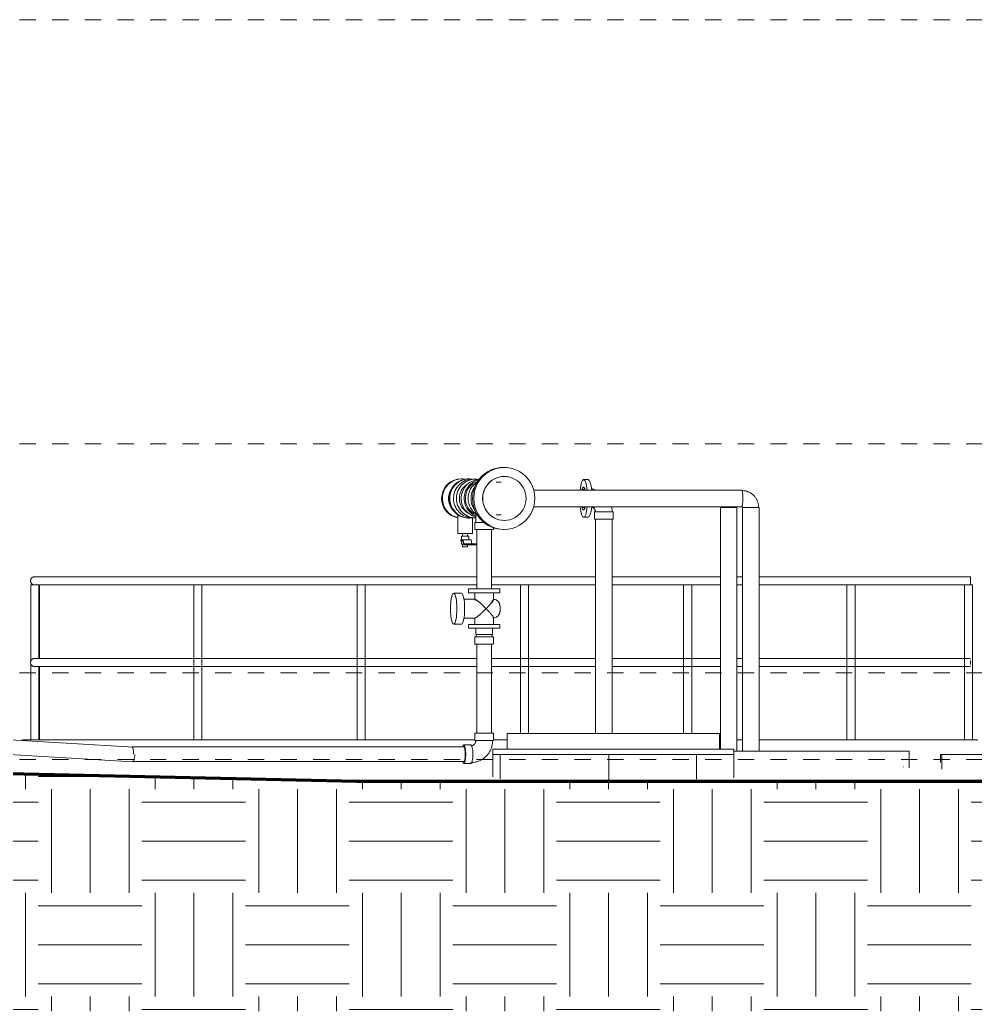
# Model space of a CAD drawing. Header units: metres. Extents: x 3 to 183, y -124 to 10.
# Drawn here: x 125.47 to 131.32, y -2.07 to 4 of the extents above; entities that cross this region are included whole.
import ezdxf

# ---------------------------------------------------------------- set-up
doc = ezdxf.new("R2010")
doc.units = ezdxf.units.M
doc.linetypes.add('Centre', pattern=[0.03175, 0.00635, -0.00475, 0.0159, -0.00475])
for name, color, linetype, lineweight in [('A-FLOR', 7, 'Continuous', 9), ('A-FLOR-HRAL', 7, 'Continuous', 9), ('A-FLOR-LEVL', 7, 'Continuous', 9), ('A-WALL', 7, 'Continuous', 9), ('C-TOPO', 7, 'Continuous', 9), ('P-PIPE', 7, 'Continuous', 9), ('P-SANR-FIXT', 7, 'Continuous', 9)]:
    doc.layers.add(name, color=color, linetype=linetype, lineweight=lineweight)

# ---------------------------------------------------------------- blocks, each defined once
blk = doc.blocks.new('YADRAN_LASQUEMAS_ARQ_MO_000_SITIO_rvt-3-Elevación 02')
at = {"layer": 'C-TOPO', "true_color": 0xaaaaaa}
h = blk.add_hatch(dxfattribs=at)
h.set_pattern_fill('FP_59', color=253, style=0, pattern_type=2)
h.set_pattern_definition([(0, (103.359, 0), (0.635, 0.635), [0.635, -0.635]), (0, (103.359, 0.2381), (0.635, 0.635), [0.635, -0.635]), (0, (103.359, 0.47625), (0.635, 0.635), [0.635, -0.635]), (90, (103.439, 0.5556), (-0.635, 0.635), [0.635, -0.635]), (90, (103.677, 0.5556), (-0.635, 0.635), [0.635, -0.635]), (90, (103.915, 0.5556), (-0.635, 0.635), [0.635, -0.635])])
h.paths.add_polyline_path([(90.8433, -2.0728), (115.3252, -2.0728), (115.3252, -0.7298), (112.9595, -0.6988), (112.4584, -0.6861), (109.0921, -0.6631), (109.0875, -0.663), (107.9761, -0.6623), (106.8455, -0.6616), (103.7363, -0.663), (100.4549, -0.663), (97.3765, -0.5978), (94.4036, -0.5992), (93.8607, -0.5958), (92.5096, -0.4704), (90.8433, -0.5798), (90.8433, -0.8056)])
at = {"layer": 'C-TOPO', "color": 253, "lineweight": 70, "true_color": 0xaaaaaa}
for p, q in [((97.3906, -0.5978), (100.4549, -0.663)), ((100.4549, -0.663), (100.7107, -0.663)), ((100.7107, -0.663), (102.2414, -0.663)), ((102.2414, -0.663), (105.5319, -0.663))]:
    blk.add_line(p, q, dxfattribs=at)
at = {"layer": 'C-TOPO', "color": 253, "true_color": 0xaaaaaa}
for p, q in [((100.4549, -0.663), (97.3906, -0.5978)), ((100.4549, -0.663), (100.7107, -0.663)), ((100.5299, -0.663), (100.4549, -0.663)), ((100.7107, -0.663), (102.2414, -0.663)), ((102.2414, -0.663), (105.5319, -0.663))]:
    blk.add_line(p, q, dxfattribs=at)
blk = doc.blocks.new('Railing - 2_-2142832-Elevación 02')
at = {"layer": 'A-FLOR-HRAL'}
for p, q in [((103.4557, 0.5385), (103.4557, -0.4115)), ((103.4557, 0.5385), (103.4807, 0.5385)), ((103.4807, 0.5385), (103.5057, 0.5385)), ((103.5057, -0.4115), (103.5057, 0.5385))]:
    blk.add_line(p, q, dxfattribs=at)
blk = doc.blocks.new('Railing - 2_-V334-Elevación 02')
at = {"layer": 'A-FLOR-HRAL'}
for p, q in [((102.4557, 0.5385), (102.4557, -0.3722)), ((102.4557, 0.5385), (102.4807, 0.5385)), ((102.4807, 0.5385), (102.5057, 0.5385)), ((102.5057, -0.3722), (102.5057, 0.5385))]:
    blk.add_line(p, q, dxfattribs=at)
blk = doc.blocks.new('Railing - 2_-V335-Elevación 02')
at = {"layer": 'A-FLOR-HRAL'}
for p, q in [((101.4557, 0.5385), (101.4557, -0.3722)), ((101.4557, 0.5385), (101.4807, 0.5385)), ((101.4807, 0.5385), (101.5057, 0.5385)), ((101.5057, -0.3722), (101.5057, 0.5385))]:
    blk.add_line(p, q, dxfattribs=at)
blk = doc.blocks.new('Railing - 2_-V336-Elevación 02')
at = {"layer": 'A-FLOR-HRAL'}
for p, q in [((100.4557, 0.5385), (100.4557, -0.4115)), ((100.4557, 0.5385), (100.4807, 0.5385)), ((100.4807, 0.5385), (100.5057, 0.5385)), ((100.5057, -0.4115), (100.5057, 0.5385))]:
    blk.add_line(p, q, dxfattribs=at)
blk = doc.blocks.new('Railing - 2_-V337-Elevación 02')
at = {"layer": 'A-FLOR-HRAL'}
for p, q in [((98.4574, 0.5385), (98.4574, 0.0724)), ((98.4574, 0.5385), (98.4806, 0.5385)), ((98.5074, 0.0885), (98.5074, 0.5385)), ((98.4574, 0.0547), (98.4574, -0.4115)), ((98.5074, -0.4115), (98.5074, 0.0385))]:
    blk.add_line(p, q, dxfattribs=at)
blk = doc.blocks.new('Railing - 2_-V338-Elevación 02')
at = {"layer": 'A-FLOR-HRAL'}
for p, q in [((98.5108, 0.0885), (98.5108, 0.5385)), ((98.5108, -0.4115), (98.5108, 0.0385))]:
    blk.add_line(p, q, dxfattribs=at)
blk = doc.blocks.new('Railing - 2_-V339-Elevación 02')
at = {"layer": 'A-FLOR-HRAL'}
for p, q in [((104.1755, 0.5385), (104.1755, -0.4115)), ((104.1755, 0.5385), (104.2005, 0.5385)), ((104.2005, 0.5385), (104.2255, 0.5385)), ((104.2255, -0.4115), (104.2255, 0.5385))]:
    blk.add_line(p, q, dxfattribs=at)
blk = doc.blocks.new('Railing - Railing-2142795-Elevación 02')
at = {"layer": 'A-FLOR-HRAL'}
for p, q in [((98.491, 0.5885), (98.4807, 0.5885)), ((101.1895, 0.5885), (98.4807, 0.5885)), ((101.9164, 0.5885), (101.2787, 0.5885)), ((102.6813, 0.5885), (102.0172, 0.5885)), ((102.8163, 0.5885), (102.782, 0.5885)), ((104.213, 0.5885), (102.9171, 0.5885)), ((104.213, 0.5635), (104.213, 0.5885)), ((104.213, 0.5385), (104.213, 0.5635)), ((98.4807, 0.5385), (98.491, 0.5385)), ((98.4807, 0.5385), (101.1895, 0.5385)), ((101.2787, 0.5385), (101.9164, 0.5385)), ((102.0172, 0.5385), (102.6813, 0.5385)), ((102.782, 0.5385), (102.8163, 0.5385)), ((102.9171, 0.5385), (104.213, 0.5385)), ((98.491, 0.0885), (98.4807, 0.0885)), ((101.1895, 0.0885), (98.4807, 0.0885)), ((101.9164, 0.0885), (101.2787, 0.0885)), ((102.6813, 0.0885), (102.0172, 0.0885)), ((102.8163, 0.0885), (102.782, 0.0885)), ((104.213, 0.0885), (102.9171, 0.0885)), ((104.213, 0.0635), (104.213, 0.076)), ((104.213, 0.051), (104.213, 0.0635)), ((98.4807, 0.0385), (98.491, 0.0385)), ((98.4807, 0.0385), (101.1895, 0.0385)), ((101.2787, 0.0385), (101.9164, 0.0385)), ((102.0172, 0.0385), (102.6813, 0.0385)), ((102.782, 0.0385), (102.8163, 0.0385)), ((102.9171, 0.0385), (104.213, 0.0385))]:
    blk.add_line(p, q, dxfattribs=at)
for points, knots in [([(98.4556, 0.5635), (98.4556, 0.5657), (98.456, 0.569), (98.4574, 0.5731), (98.4589, 0.5761), (98.4604, 0.5783), (98.4618, 0.58), (98.4633, 0.5816), (98.4653, 0.5834), (98.4676, 0.5849), (98.4696, 0.586), (98.4711, 0.5866), (98.4726, 0.5872), (98.4742, 0.5877), (98.4758, 0.5881), (98.4774, 0.5883), (98.479, 0.5885), (98.4801, 0.5885), (98.4807, 0.5885)], [0, 0, 0, 0, 0.0833333, 0.125, 0.1666667, 0.2083333, 0.2291667, 0.25, 0.2916667, 0.3333333, 0.3541667, 0.375, 0.3958333, 0.4166667, 0.4375, 0.4583333, 0.4791667, 0.5, 0.5, 0.5, 0.5]), ([(98.4807, 0.5385), (98.4801, 0.5385), (98.479, 0.5386), (98.4774, 0.5387), (98.4758, 0.539), (98.4742, 0.5394), (98.4726, 0.5398), (98.4711, 0.5404), (98.4696, 0.5411), (98.4681, 0.5419), (98.4667, 0.5427), (98.4649, 0.544), (98.4633, 0.5454), (98.4618, 0.547), (98.4604, 0.5487), (98.4589, 0.551), (98.4574, 0.5539), (98.456, 0.5581), (98.4556, 0.5613), (98.4556, 0.5635)], [0.5, 0.5, 0.5, 0.5, 0.5208333, 0.5416667, 0.5625, 0.5833333, 0.6041667, 0.625, 0.6458333, 0.6666667, 0.6875, 0.7083333, 0.75, 0.7708333, 0.7916667, 0.8333333, 0.875, 0.9166667, 1, 1, 1, 1]), ([(98.4556, 0.0635), (98.4556, 0.0657), (98.456, 0.069), (98.4574, 0.0731), (98.4589, 0.0761), (98.4604, 0.0783), (98.4618, 0.08), (98.4633, 0.0816), (98.4653, 0.0834), (98.4676, 0.0849), (98.4696, 0.086), (98.4711, 0.0866), (98.4726, 0.0872), (98.4742, 0.0877), (98.4758, 0.0881), (98.4774, 0.0883), (98.479, 0.0885), (98.4801, 0.0885), (98.4807, 0.0885)], [0, 0, 0, 0, 0.0833333, 0.125, 0.1666667, 0.2083333, 0.2291667, 0.25, 0.2916667, 0.3333333, 0.3541667, 0.375, 0.3958333, 0.4166667, 0.4375, 0.4583333, 0.4791667, 0.5, 0.5, 0.5, 0.5]), ([(98.4807, 0.0385), (98.4801, 0.0385), (98.479, 0.0386), (98.4774, 0.0387), (98.4758, 0.039), (98.4742, 0.0394), (98.4726, 0.0398), (98.4711, 0.0404), (98.4696, 0.0411), (98.4681, 0.0419), (98.4667, 0.0427), (98.4649, 0.044), (98.4633, 0.0454), (98.4618, 0.047), (98.4604, 0.0487), (98.4589, 0.051), (98.4574, 0.0539), (98.456, 0.0581), (98.4556, 0.0613), (98.4556, 0.0635)], [0.5, 0.5, 0.5, 0.5, 0.5208333, 0.5416667, 0.5625, 0.5833333, 0.6041667, 0.625, 0.6458333, 0.6666667, 0.6875, 0.7083333, 0.75, 0.7708333, 0.7916667, 0.8333333, 0.875, 0.9166667, 1, 1, 1, 1])]:
    blk.add_open_spline(points, degree=3, knots=knots, dxfattribs=at)
for name, p in [('Railing - 2_-V337-Elevación 02', (0, 0)), ('Railing - 2_-V338-Elevación 02', (0, 0)), ('Railing - 2_-V336-Elevación 02', (-1, 0)), ('Railing - 2_-V336-Elevación 02', (0, 0)), ('Railing - 2_-V335-Elevación 02', (0, 0)), ('Railing - 2_-V334-Elevación 02', (0, 0)), ('Railing - 2_-2142832-Elevación 02', (0, 0)), ('Railing - 2_-V339-Elevación 02', (0, 0))]:
    blk.add_blockref(name, p)
blk = doc.blocks.new('Railing - Railing-2150695-Elevación 02')
at = {"layer": 'A-FLOR-HRAL'}
blk.add_line((103.8045, -0.5765), (103.8017, -0.5765), dxfattribs=at)
blk = doc.blocks.new('M_Ball Valve - 50-150 mm - 150 mm-2178677-Elevación 02')
at = {"layer": 'P-PIPE'}
for p, q in [((101.0968, 1.188), (101.0918, 1.188)), ((101.142, 1.188), (101.137, 1.188)), ((101.0719, 0.9688), (101.0719, 0.8535)), ((101.137, 0.948), (101.142, 0.948)), ((101.1619, 0.8535), (101.1619, 0.95)), ((101.0719, 0.8535), (101.125, 0.8535)), ((101.1019, 0.8535), (101.1019, 0.837)), ((101.125, 0.8535), (101.1619, 0.8535)), ((101.1319, 0.837), (101.1319, 0.8535)), ((101.0918, 0.8091), (101.0918, 0.8155)), ((101.1046, 0.8155), (101.0918, 0.8155)), ((101.0918, 0.8091), (101.1041, 0.8091)), ((101.0944, 0.837), (101.0944, 0.7875)), ((101.121, 0.837), (101.0944, 0.837)), ((101.1041, 0.8091), (101.1086, 0.7844)), ((101.1046, 0.8155), (101.1548, 0.8155)), ((101.1091, 0.7907), (101.1046, 0.8155)), ((101.1384, 0.7907), (101.1091, 0.7907)), ((101.1393, 0.837), (101.121, 0.837)), ((101.1384, 0.7844), (101.1384, 0.7907)), ((101.1886, 0.7907), (101.1384, 0.7907)), ((101.1394, 0.8155), (101.1394, 0.837)), ((101.1548, 0.8155), (101.1592, 0.7907)), ((101.1886, 0.7907), (101.1886, 0.7844)), ((101.0944, 0.7875), (101.108, 0.7875)), ((101.1019, 0.7875), (101.1019, 0.771)), ((101.1019, 0.771), (101.1196, 0.771)), ((101.1086, 0.7844), (101.1384, 0.7844)), ((101.1196, 0.771), (101.1319, 0.771)), ((101.1319, 0.771), (101.1319, 0.7844)), ((101.1384, 0.7844), (101.1886, 0.7844))]:
    blk.add_line(p, q, dxfattribs=at)
at = {"layer": 'P-PIPE', "flags": 128}
for points in [[(101.0338, 1.1258), (101.0316, 1.1225), (101.0295, 1.1191), (101.0275, 1.1156), (101.0257, 1.1121), (101.024, 1.1085), (101.0225, 1.1048), (101.0211, 1.1011), (101.0199, 1.0973), (101.0188, 1.0935), (101.0179, 1.0897), (101.0171, 1.0858), (101.0165, 1.0819), (101.016, 1.078), (101.0157, 1.0741), (101.0155, 1.0702), (101.0155, 1.068)], [(101.0155, 1.068), (101.0156, 1.0641), (101.0158, 1.0602), (101.0162, 1.0563), (101.0167, 1.0524), (101.0174, 1.0485), (101.0183, 1.0446), (101.0193, 1.0408), (101.0204, 1.037), (101.0217, 1.0333), (101.0232, 1.0296), (101.0248, 1.0259), (101.0265, 1.0224), (101.0284, 1.0189), (101.0304, 1.0154), (101.0326, 1.0121), (101.0339, 1.0102)]]:
    blk.add_lwpolyline(points, dxfattribs=at)
at = {"layer": 'P-PIPE'}
for centre, major_axis, start_param, end_param in [((101.0918, 1.068), (0, 0.12), 0, 1.570796), ((101.0968, 1.068), (0, 0.12), 6.11104, 7.853982), ((101.137, 1.068), (0, 0.12), 0, 1.570796), ((101.142, 1.068), (0, 0.12), 6.145725, 7.853982), ((101.0918, 1.068), (0, 0.12), 1.570796, 2.972538), ((101.0968, 1.068), (0, 0.12), 1.570796, 2.929468), ((101.0968, 1.068), (0, 0.0825), 1.528531, 1.570796), ((101.0968, 1.068), (0, 0.0825), 1.570796, 1.686123), ((101.137, 1.068), (0, 0.12), 1.570796, 3.141593), ((101.142, 1.068), (0, 0.12), 1.570796, 3.288825)]:
    blk.add_ellipse(centre, major_axis=major_axis, ratio=0.983666, start_param=start_param, end_param=end_param, dxfattribs=at)
blk = doc.blocks.new('Plastico - Reducción - PL - Reducción-2183518-Elevación 02')
at = {"layer": 'P-PIPE'}
for p, q in [((101.1805, 1.1864), (101.1622, 1.1864)), ((101.1622, 0.9499), (101.1805, 0.9499))]:
    blk.add_line(p, q, dxfattribs=at)
for centre, start_param, end_param in [((101.1622, 1.0682), 0, 1.570796), ((101.1805, 1.0682), 6.091818, 7.853982), ((101.1622, 1.0682), 1.570796, 3.141593), ((101.1805, 1.0682), 1.570796, 3.170014)]:
    blk.add_ellipse(centre, major_axis=(0, 0.1182), ratio=0.983666, start_param=start_param, end_param=end_param, dxfattribs=at)
blk = doc.blocks.new('Plastico - Tee - PL - Tee-2183500-Elevación 02')
at = {"layer": 'P-PIPE'}
for p, q in [((101.1776, 0.9213), (101.1776, 0.878)), ((101.2336, 0.9213), (101.1776, 0.9213)), ((101.1776, 0.878), (101.2444, 0.878)), ((101.2444, 0.878), (101.2908, 0.878)), ((101.2908, 0.878), (101.2908, 0.8888))]:
    blk.add_line(p, q, dxfattribs=at)
at = {"layer": 'P-PIPE', "flags": 128}
blk.add_lwpolyline([(101.1845, 0.9741), (101.1844, 0.9722), (101.1841, 0.9662), (101.1838, 0.9601), (101.1835, 0.954), (101.1833, 0.9479), (101.1831, 0.9417), (101.183, 0.9355), (101.1829, 0.9292), (101.1829, 0.923), (101.1829, 0.9213)], dxfattribs=at)
at = {"layer": 'P-PIPE'}
for centre, major_axis, start_param, end_param in [((101.2077, 1.0682), (0, 0.116), 0.03927, 2.930706), ((101.2256, 1.0682), (0, 0.116), 0.213738, 2.767983), ((101.2256, 1.0682), (0, 0.1085), 0.28819, 2.74142), ((101.2497, 1.0682), (0, 0.116), 0.523599, 2.617994), ((101.2676, 1.0682), (0, 0.116), 0.911468, 2.230125)]:
    blk.add_ellipse(centre, major_axis=major_axis, ratio=0.983666, start_param=start_param, end_param=end_param, dxfattribs=at)
blk = doc.blocks.new('Plastico - Reducción - PL - Reducción-2184753-Elevación 02')
at = {"layer": 'P-PIPE'}
for p, q in [((101.1776, 0.4893), (101.1776, 0.4448)), ((101.2908, 0.4448), (101.2908, 0.4893)), ((101.1829, 0.4448), (101.1836, 0.4433)), ((101.2787, 0.4315), (101.2856, 0.4448)), ((101.2845, 0.4277), (101.2845, 0.4315))]:
    blk.add_line(p, q, dxfattribs=at)
blk = doc.blocks.new('M_Check Valve - 50-300 mm - Flanged - 80 mm-2184639-Elevación 02')
at = {"layer": 'P-PIPE'}
for p, q in [((101.0945, 0.4884), (101.0473, 0.4884)), ((101.1387, 0.5134), (101.1387, 0.4893)), ((101.2539, 0.5134), (101.1387, 0.5134)), ((101.1387, 0.4893), (101.2539, 0.4893)), ((101.1769, 0.4893), (101.1769, 0.449)), ((101.3297, 0.5134), (101.2539, 0.5134)), ((101.2539, 0.4893), (101.3297, 0.4893)), ((101.2915, 0.449), (101.2915, 0.4893)), ((101.3297, 0.4893), (101.3297, 0.5134)), ((101.1782, 0.4502), (101.1101, 0.4502)), ((101.1101, 0.3356), (101.1782, 0.3356)), ((101.1769, 0.3368), (101.1769, 0.2965)), ((101.2915, 0.2965), (101.2915, 0.3368)), ((101.0473, 0.2974), (101.0945, 0.2974)), ((101.1387, 0.2965), (101.1387, 0.2724)), ((101.2539, 0.2965), (101.1387, 0.2965)), ((101.1387, 0.2724), (101.2539, 0.2724)), ((101.3297, 0.2965), (101.2539, 0.2965)), ((101.2539, 0.2724), (101.3297, 0.2724)), ((101.3297, 0.2724), (101.3297, 0.2965))]:
    blk.add_line(p, q, dxfattribs=at)
at = {"layer": 'P-PIPE', "flags": 128}
blk.add_lwpolyline([(101.2903, 0.3356), (101.2977, 0.3363), (101.3044, 0.3382), (101.31, 0.3409), (101.3144, 0.3439), (101.3178, 0.3469), (101.3204, 0.3497), (101.3223, 0.3522), (101.3239, 0.3545), (101.3251, 0.3566), (101.3261, 0.3585), (101.3269, 0.3602), (101.3275, 0.3618), (101.3281, 0.3633), (101.3286, 0.3647), (101.329, 0.3661), (101.3294, 0.3673), (101.3297, 0.3686), (101.33, 0.3697), (101.3303, 0.3709), (101.3305, 0.372), (101.3307, 0.3732), (101.3309, 0.3743), (101.3311, 0.3754), (101.3312, 0.3764), (101.3314, 0.3775), (101.3315, 0.3786), (101.3317, 0.3797), (101.3318, 0.3808), (101.3319, 0.3818), (101.332, 0.3829), (101.332, 0.384), (101.3321, 0.385), (101.3322, 0.3861), (101.3322, 0.3872), (101.3323, 0.3883), (101.3323, 0.3894), (101.3323, 0.3904), (101.3323, 0.3915), (101.3324, 0.3926), (101.3324, 0.3937), (101.3323, 0.3948), (101.3323, 0.3959), (101.3323, 0.3969), (101.3323, 0.398), (101.3322, 0.3991), (101.3322, 0.4002), (101.3321, 0.4013), (101.332, 0.4023), (101.3319, 0.4034), (101.3318, 0.4045), (101.3317, 0.4055), (101.3316, 0.4066), (101.3315, 0.4077), (101.3313, 0.4088), (101.3312, 0.4099), (101.331, 0.4109), (101.3308, 0.412), (101.3306, 0.4132), (101.3304, 0.4143), (101.3301, 0.4154), (101.3299, 0.4166), (101.3296, 0.4178), (101.3292, 0.4191), (101.3288, 0.4204), (101.3284, 0.4217), (101.3279, 0.4232), (101.3272, 0.4247), (101.3265, 0.4263), (101.3257, 0.4281), (101.3246, 0.4301), (101.3232, 0.4323), (101.3215, 0.4347), (101.3193, 0.4374), (101.3163, 0.4402), (101.3125, 0.4433), (101.3076, 0.4462), (101.3014, 0.4486), (101.2943, 0.45), (101.2903, 0.4502)], dxfattribs=at)
at = {"layer": 'P-PIPE'}
for centre, start_param, end_param in [((101.0473, 0.3929), 0, 3.141593), ((101.0473, 0.3929), 3.141593, 6.283185), ((101.0945, 0.3929), 3.141593, 6.283185)]:
    blk.add_ellipse(centre, major_axis=(0, 0.0955), ratio=0.206343, start_param=start_param, end_param=end_param, dxfattribs=at)
for points, knots in [([(101.1782, 0.4502), (101.1789, 0.4502), (101.1806, 0.4497), (101.1836, 0.448), (101.1863, 0.4463), (101.1893, 0.4442), (101.1925, 0.4418), (101.196, 0.4392), (101.1995, 0.4363), (101.2033, 0.4332), (101.2083, 0.4288), (101.2148, 0.4231), (101.2227, 0.4158), (101.2332, 0.4058), (101.241, 0.3981), (101.246, 0.3929)], [0, 0, 0, 0, 0.1, 0.15, 0.2, 0.25, 0.3, 0.35, 0.4, 0.45, 0.5, 0.6, 0.7, 0.8, 1, 1, 1, 1]), ([(101.246, 0.3929), (101.2486, 0.3955), (101.2535, 0.4006), (101.2607, 0.4083), (101.2675, 0.4158), (101.2738, 0.4231), (101.2786, 0.4288), (101.2821, 0.4332), (101.2844, 0.4363), (101.2865, 0.4392), (101.2883, 0.4418), (101.2897, 0.4442), (101.2908, 0.4463), (101.2914, 0.448), (101.2915, 0.4488), (101.2915, 0.4492)], [0, 0, 0, 0, 0.1, 0.2, 0.3, 0.4, 0.5, 0.55, 0.6, 0.65, 0.7, 0.75, 0.8, 0.85, 0.9, 0.9, 0.9, 0.9]), ([(101.246, 0.3929), (101.2435, 0.3903), (101.2384, 0.3852), (101.2306, 0.3775), (101.2227, 0.37), (101.2148, 0.3627), (101.2083, 0.357), (101.2033, 0.3526), (101.1995, 0.3495), (101.196, 0.3466), (101.1925, 0.344), (101.1893, 0.3416), (101.1863, 0.3395), (101.1836, 0.3378), (101.1806, 0.3361), (101.1789, 0.3356), (101.1782, 0.3356)], [0, 0, 0, 0, 0.1, 0.2, 0.3, 0.4, 0.5, 0.55, 0.6, 0.65, 0.7, 0.75, 0.8, 0.85, 0.9, 1, 1, 1, 1]), ([(101.2915, 0.3366), (101.2915, 0.337), (101.2914, 0.3378), (101.2908, 0.3395), (101.2897, 0.3416), (101.2883, 0.344), (101.2865, 0.3466), (101.2844, 0.3495), (101.2821, 0.3526), (101.2786, 0.357), (101.2738, 0.3627), (101.2675, 0.37), (101.2584, 0.38), (101.2511, 0.3877), (101.246, 0.3929)], [0.1, 0.1, 0.1, 0.1, 0.15, 0.2, 0.25, 0.3, 0.35, 0.4, 0.45, 0.5, 0.6, 0.7, 0.8, 1, 1, 1, 1])]:
    blk.add_open_spline(points, degree=3, knots=knots, dxfattribs=at)
blk = doc.blocks.new('Plastico - Codo - PL - Codo-2184908-Elevación 02')
at = {"layer": 'P-PIPE'}
for p, q in [((101.8498, 1.1248), (101.8418, 1.1248)), ((101.8977, 1.119), (101.8928, 1.1193)), ((101.8418, 1.0116), (101.8498, 1.0116)), ((101.9103, 0.9852), (101.9103, 0.9402)), ((101.9116, 0.9852), (101.9103, 0.9852)), ((102.0235, 0.9852), (101.9116, 0.9852)), ((102.0235, 0.9402), (102.0235, 0.9852)), ((101.9103, 0.9402), (101.9116, 0.9402)), ((101.9116, 0.9402), (102.0235, 0.9402))]:
    blk.add_line(p, q, dxfattribs=at)
at = {"layer": 'P-PIPE', "flags": 128}
for points in [[(101.8927, 1.016), (101.8937, 1.0157), (101.8948, 1.0153), (101.8959, 1.0149), (101.897, 1.0145), (101.8981, 1.014), (101.8991, 1.0135), (101.9001, 1.0129), (101.9012, 1.0123), (101.9022, 1.0116), (101.9031, 1.0109), (101.9041, 1.0102), (101.905, 1.0094), (101.9059, 1.0085), (101.9068, 1.0077), (101.9076, 1.0067), (101.9084, 1.0058), (101.9092, 1.0048), (101.9099, 1.0038), (101.9106, 1.0027), (101.9112, 1.0016), (101.9118, 1.0005), (101.9124, 0.9994), (101.9129, 0.9982), (101.9134, 0.997), (101.9138, 0.9958), (101.9142, 0.9946), (101.9146, 0.9933), (101.9149, 0.992), (101.9151, 0.9907), (101.9153, 0.9895), (101.9154, 0.9882), (101.9155, 0.9868), (101.9156, 0.9855), (101.9156, 0.9852)], [(102.0183, 0.9852), (102.0182, 0.9905), (102.0179, 0.9958), (102.0173, 1.0011), (102.0166, 1.0064), (102.0157, 1.0117), (102.0145, 1.0169)]]:
    blk.add_lwpolyline(points, dxfattribs=at)
at = {"layer": 'P-PIPE'}
for start_param, end_param in [(0, 0.441047), (5.842138, 6.283185), (2.700546, 3.141593), (3.141593, 3.58264)]:
    blk.add_ellipse((101.8418, 1.0682), major_axis=(0, 0.0566), ratio=0.210304, start_param=start_param, end_param=end_param, dxfattribs=at)
blk = doc.blocks.new('M_RVR_Codo material - CO - Codo-2185173-Elevación 02')
at = {"layer": 'P-PIPE'}
blk.add_line((102.78, 1.0136), (102.7799, 1.0174), dxfattribs=at)
at = {"layer": 'P-PIPE', "flags": 128}
blk.add_lwpolyline([(102.6824, 1.0174), (102.6825, 1.0172), (102.6827, 1.017), (102.6828, 1.0168), (102.6829, 1.0165), (102.683, 1.0163), (102.6831, 1.0161), (102.6832, 1.0158), (102.6833, 1.0156), (102.6833, 1.0153), (102.6834, 1.0151), (102.6835, 1.0148), (102.6835, 1.0145), (102.6835, 1.0143), (102.6835, 1.014), (102.6836, 1.0137), (102.6836, 1.0136)], dxfattribs=at)
blk = doc.blocks.new('M_RVR_Codo material - CO - Codo-V354-Elevación 02')
at = {"layer": 'P-PIPE', "flags": 128}
for points in [[(102.915, 1.0136), (102.9149, 1.0177), (102.9147, 1.0218), (102.9143, 1.0259), (102.9137, 1.0299), (102.913, 1.034), (102.9121, 1.038), (102.9111, 1.0419), (102.9099, 1.0459), (102.9085, 1.0497), (102.907, 1.0535), (102.9053, 1.0573), (102.9035, 1.0609), (102.9016, 1.0645), (102.8995, 1.0681), (102.8973, 1.0715), (102.8949, 1.0748), (102.8924, 1.0781), (102.8898, 1.0812), (102.887, 1.0843), (102.8841, 1.0872), (102.8812, 1.09), (102.8781, 1.0927), (102.8749, 1.0953), (102.8716, 1.0977), (102.8682, 1.1), (102.8647, 1.1022), (102.8611, 1.1042), (102.8574, 1.1061), (102.8537, 1.1078), (102.8499, 1.1094), (102.8461, 1.1108), (102.8422, 1.112), (102.8382, 1.1132), (102.8342, 1.1141), (102.8302, 1.1149), (102.8261, 1.1155), (102.822, 1.116), (102.8179, 1.1163), (102.8138, 1.1164), (102.8127, 1.1164)], [(102.8127, 1.02), (102.8129, 1.02), (102.8132, 1.02), (102.8134, 1.02), (102.8136, 1.0199), (102.8138, 1.0199), (102.814, 1.0198), (102.8143, 1.0198), (102.8145, 1.0197), (102.8147, 1.0196), (102.8149, 1.0195), (102.8151, 1.0195), (102.8153, 1.0194), (102.8155, 1.0192), (102.8157, 1.0191), (102.8159, 1.019), (102.8161, 1.0188), (102.8163, 1.0187), (102.8165, 1.0185), (102.8166, 1.0184), (102.8168, 1.0182), (102.817, 1.018), (102.8171, 1.0178), (102.8173, 1.0176), (102.8175, 1.0174), (102.8176, 1.0172), (102.8177, 1.017), (102.8179, 1.0168), (102.818, 1.0165), (102.8181, 1.0163), (102.8182, 1.0161), (102.8183, 1.0158), (102.8183, 1.0156), (102.8184, 1.0153), (102.8185, 1.0151), (102.8185, 1.0148), (102.8186, 1.0145), (102.8186, 1.0143), (102.8186, 1.014), (102.8186, 1.0137), (102.8186, 1.0136)]]:
    blk.add_lwpolyline(points, dxfattribs=at)
blk = doc.blocks.new('M_RVR_Las Quemas_Camara - M_RVR_Las Quemas_Camara-2186312-Elevación 02')
at = {"layer": 'P-SANR-FIXT', "color": 8, "lineweight": 18, "true_color": 0x808080}
for p, q in [((101.3756, -0.3722), (101.3756, -0.4688)), ((102.2624, -0.3722), (101.3756, -0.3722)), ((102.6756, -0.3722), (102.2624, -0.3722)), ((102.6756, -0.4688), (102.6756, -0.3722)), ((101.2877, -0.4688), (101.2877, -0.5)), ((102.2944, -0.4688), (101.2877, -0.4688)), ((102.7634, -0.4688), (102.2944, -0.4688)), ((102.7634, -0.5), (102.7634, -0.4688)), ((101.2877, -0.5), (101.2884, -0.5)), ((101.2877, -0.5), (101.2877, -0.6368)), ((101.2894, -0.5), (101.2877, -0.5)), ((101.2894, -0.5), (101.3313, -0.5)), ((101.3313, -0.5), (101.9983, -0.5)), ((101.3313, -0.6486), (101.3313, -0.5)), ((101.9983, -0.5), (102.4205, -0.5)), ((101.9983, -0.5), (101.9983, -0.6582)), ((102.4214, -0.5), (102.5303, -0.5)), ((102.5299, -0.5), (102.534, -0.5)), ((102.5355, -0.5), (102.534, -0.5)), ((102.534, -0.651), (102.534, -0.5)), ((102.5355, -0.5), (102.5701, -0.5)), ((102.5996, -0.5), (102.5701, -0.5)), ((102.5998, -0.5), (102.6305, -0.5)), ((102.6553, -0.5), (102.6305, -0.5)), ((102.6555, -0.5), (102.6806, -0.5)), ((102.7002, -0.5), (102.6806, -0.5)), ((102.7004, -0.5), (102.7194, -0.5)), ((102.7335, -0.5), (102.7194, -0.5)), ((102.7344, -0.5), (102.7463, -0.5)), ((102.7546, -0.5), (102.7463, -0.5)), ((102.7551, -0.5), (102.7608, -0.5)), ((102.7632, -0.5), (102.7608, -0.5)), ((102.7633, -0.5), (102.7634, -0.5)), ((102.7634, -0.6436), (102.7634, -0.5))]:
    blk.add_line(p, q, dxfattribs=at)
blk = doc.blocks.new('Plastico - Codo - PL - Codo-V359-Elevación 02')
at = {"layer": 'P-PIPE'}
for p, q in [((101.1776, -0.3707), (101.1776, -0.4157)), ((101.1789, -0.3707), (101.1776, -0.3707)), ((101.1776, -0.4157), (101.1789, -0.4157)), ((101.2908, -0.3707), (101.1789, -0.3707)), ((101.1789, -0.4157), (101.2908, -0.4157)), ((101.2908, -0.4157), (101.2908, -0.3707)), ((101.1531, -0.4421), (101.1091, -0.4421)), ((101.1091, -0.5553), (101.1531, -0.5553))]:
    blk.add_line(p, q, dxfattribs=at)
at = {"layer": 'P-PIPE', "flags": 128}
for points in [[(101.1531, -0.55), (101.1584, -0.5499), (101.1638, -0.5496), (101.1691, -0.549), (101.1744, -0.5483), (101.1796, -0.5473), (101.1848, -0.5461), (101.19, -0.5447), (101.1951, -0.5431), (101.2001, -0.5413), (101.2051, -0.5393), (101.2099, -0.537), (101.2147, -0.5346), (101.2193, -0.532), (101.2239, -0.5292), (101.2283, -0.5263), (101.2326, -0.5231), (101.2368, -0.5198), (101.2409, -0.5163), (101.2448, -0.5127), (101.2485, -0.5089), (101.2521, -0.5049), (101.2556, -0.5008), (101.2588, -0.4966), (101.2619, -0.4923), (101.2649, -0.4878), (101.2676, -0.4832), (101.2702, -0.4786), (101.2725, -0.4738), (101.2747, -0.4689), (101.2767, -0.464), (101.2785, -0.459), (101.2801, -0.4539), (101.2815, -0.4487), (101.2827, -0.4435), (101.2837, -0.4383), (101.2845, -0.433), (101.285, -0.4277), (101.2854, -0.4224), (101.2856, -0.4171), (101.2856, -0.4157)], [(101.1829, -0.4157), (101.1828, -0.417), (101.1828, -0.4183), (101.1826, -0.4196), (101.1825, -0.4209), (101.1822, -0.4222), (101.182, -0.4235), (101.1816, -0.4247), (101.1813, -0.426), (101.1808, -0.4272), (101.1804, -0.4284), (101.1798, -0.4296), (101.1793, -0.4307), (101.1787, -0.4318), (101.178, -0.4329), (101.1774, -0.434), (101.1766, -0.435), (101.1759, -0.436), (101.1751, -0.437), (101.1743, -0.4379), (101.1734, -0.4388), (101.1725, -0.4396), (101.1716, -0.4404), (101.1707, -0.4412), (101.1697, -0.4419), (101.1687, -0.4426), (101.1677, -0.4432), (101.1667, -0.4438), (101.1656, -0.4444), (101.1646, -0.4449), (101.1635, -0.4453), (101.1624, -0.4457), (101.1613, -0.4461), (101.1602, -0.4464), (101.1591, -0.4467), (101.1579, -0.4469), (101.1568, -0.4471), (101.1557, -0.4472), (101.1545, -0.4473), (101.1534, -0.4473), (101.1531, -0.4473)]]:
    blk.add_lwpolyline(points, dxfattribs=at)
at = {"layer": 'P-PIPE'}
for centre, start_param, end_param in [((101.1091, -0.4987), 0, 0.640517), ((101.1091, -0.4987), 3.141593, 6.283185), ((101.1531, -0.4987), 3.141593, 6.283185), ((101.1091, -0.4987), 2.50092, 3.141593)]:
    blk.add_ellipse(centre, major_axis=(0, 0.0566), ratio=0.210304, start_param=start_param, end_param=end_param, dxfattribs=at)
blk = doc.blocks.new('Plastico - Reducción - PL - Reducción-V360-Elevación 02')
at = {"layer": 'P-PIPE'}
for p, q in [((101.184, 0.2724), (101.184, 0.2343)), ((101.2845, 0.2343), (101.2845, 0.2724)), ((101.1776, 0.221), (101.1776, 0.176)), ((101.234, 0.221), (101.1776, 0.221)), ((101.1898, 0.2343), (101.1829, 0.221)), ((101.184, 0.2343), (101.2845, 0.2343)), ((101.2908, 0.221), (101.234, 0.221)), ((101.2856, 0.221), (101.2787, 0.2343)), ((101.2908, 0.176), (101.2908, 0.221)), ((101.1776, 0.176), (101.234, 0.176)), ((101.234, 0.176), (101.2908, 0.176))]:
    blk.add_line(p, q, dxfattribs=at)
blk = doc.blocks.new('M_Flange - Weld Neck - Steel - Class 300 - Standard-2191496-Elevación 02')
at = {"layer": 'P-PIPE'}
for p, q in [((101.3575, 1.2582), (101.3503, 1.2582)), ((101.3577, 1.2031), (101.3575, 1.2031)), ((101.3575, 0.9332), (101.3577, 0.9332)), ((101.3503, 0.8782), (101.3575, 0.8782))]:
    blk.add_line(p, q, dxfattribs=at)
for centre, major_axis, start_param, end_param in [((101.3503, 1.0682), (0, 0.19), 6.162355, 7.853982), ((101.3575, 1.0682), (0, 0.19), 4.712389, 7.853982), ((101.3575, 1.0682), (0, 0.1349), 0.261799, 1.570796), ((101.3577, 1.0682), (0, 0.1349), 4.712389, 7.853982), ((101.3503, 1.0682), (0, 0.19), 1.570796, 3.262423), ((101.3575, 1.0682), (0, 0.19), 1.570796, 4.712389), ((101.3575, 1.0682), (0, 0.1349), 1.570796, 2.879793), ((101.3577, 1.0682), (0, 0.1349), 1.570796, 4.712389)]:
    blk.add_ellipse(centre, major_axis=major_axis, ratio=0.983666, start_param=start_param, end_param=end_param, dxfattribs=at)
blk = doc.blocks.new('M_Flange - Weld Neck - Steel - Class 300 - Standard-2191546-Elevación 02')
at = {"layer": 'P-PIPE'}
for p, q in [((101.8713, 1.1832), (101.8433, 1.1832)), ((101.8433, 1.138), (101.8418, 1.138)), ((101.9209, 1.119), (101.8918, 1.1283)), ((101.8418, 0.9983), (101.8433, 0.9983)), ((101.8918, 1.0081), (101.9209, 1.0174)), ((101.8433, 0.9532), (101.8713, 0.9532))]:
    blk.add_line(p, q, dxfattribs=at)
for centre, major_axis, start_param, end_param in [((101.8433, 1.0682), (0, 0.115), 5.172746, 7.393624), ((101.8713, 1.0682), (0, 0.115), 5.172746, 6.283185), ((101.8418, 1.0682), (0, 0.0699), 5.531008, 7.035362), ((101.8433, 1.0682), (0, 0.0699), 5.531008, 6.283185), ((101.8433, 1.0682), (0, 0.115), 2.031154, 4.252032), ((101.8418, 1.0682), (0, 0.0699), 2.389415, 3.89377), ((101.8433, 1.0682), (0, 0.0698), 3.141593, 3.89377), ((101.8713, 1.0682), (0, 0.115), 3.141593, 4.252032)]:
    blk.add_ellipse(centre, major_axis=major_axis, ratio=0.210304, start_param=start_param, end_param=end_param, dxfattribs=at)

msp = doc.modelspace()

# ---------------------------------------------------------------- linework, layer by layer
at = {"layer": 'A-FLOR', "color": 8, "true_color": 0x808080}
for p, q in [((131.1116, -0.5), (134.5231, -0.5)), ((131.1116, -0.5), (131.1116, -0.5492)), ((131.1184, -0.5), (131.1184, -0.59))]:
    msp.add_line(p, q, dxfattribs=at)
at = {"layer": 'A-FLOR-LEVL', "color": 253, "linetype": 'Centre', "true_color": 0xaaaaaa}
for p, q in [((103.6689, 4), (144.9655, 4)), ((103.6689, 1.4024), (144.9655, 1.4024)), ((103.6689, 0), (144.9655, 0)), ((103.6689, -0.5305), (143.6955, -0.5305))]:
    msp.add_line(p, q, dxfattribs=at)
at = {"layer": 'A-WALL'}
for p, q in [((125.487, -0.4147), (125.487, -0.4115)), ((128.2593, -0.4115), (125.487, -0.4115)), ((128.4575, -0.4115), (128.3723, -0.4115)), ((129.7629, -0.4115), (129.7568, -0.4115)), ((129.8979, -0.4115), (129.8636, -0.4115)), ((131.3392, -0.4115), (129.9986, -0.4115)), ((130.2198, -0.4805), (129.8449, -0.4805)), ((130.919, -0.4805), (130.2198, -0.4805)), ((130.919, -0.5826), (130.919, -0.4805))]:
    msp.add_line(p, q, dxfattribs=at)
at = {"layer": 'P-PIPE'}
for p, q in [((128.4193, 1.1682), (128.3898, 1.1682)), ((129.8943, 1.119), (128.6185, 1.119)), ((128.6185, 1.0174), (129.8943, 1.0174)), ((129.7625, 1.0136), (129.7625, -0.4688)), ((129.8641, 1.0136), (129.7625, 1.0136)), ((129.8641, -0.4805), (129.8641, 1.0136)), ((129.8976, 1.0136), (129.8976, -0.4805)), ((129.9992, 1.0136), (129.8976, 1.0136)), ((129.9992, -0.4805), (129.9992, 1.0136)), ((128.3898, 0.9682), (128.4193, 0.9682)), ((128.9977, 0.9402), (128.9977, -0.3722)), ((129.0993, -0.3722), (129.0993, 0.9402)), ((128.2708, 0.878), (128.2708, 0.5134)), ((128.3608, 0.5134), (128.3608, 0.878)), ((128.2708, 0.176), (128.2708, -0.3707)), ((128.3608, -0.3707), (128.3608, 0.176)), ((126.1692, -0.4551), (124.5853, -0.3612)), ((124.5995, -0.4522), (126.1638, -0.545)), ((128.1907, -0.4537), (126.1587, -0.4537)), ((126.1587, -0.5437), (128.1907, -0.5437))]:
    msp.add_line(p, q, dxfattribs=at)
for centre, major_axis, ratio, start_param, end_param in [((128.2621, 1.0682), (0, 0.1), 0.983666, 0.485932, 1.570796), ((129.8943, 1.0682), (0, 0.0508), 0.128278, 4.712389, 6.283185), ((128.2621, 1.0682), (0, 0.1), 0.983666, 1.570796, 2.65566), ((129.8943, 1.0682), (0, 0.0508), 0.128278, 3.141593, 4.712389), ((126.1587, -0.4987), (0, 0.045), 0.210304, 0, 0.132571), ((126.1587, -0.4987), (0, 0.045), 0.210304, 4.712389, 6.283185), ((128.1907, -0.4987), (0, 0.045), 0.210304, 4.712389, 6.283185), ((126.1665, -0.5001), (0.0027, 0.0449), 0.209951, 3.141593, 3.154044), ((126.1665, -0.5001), (0.0027, 0.0449), 0.209951, 3.154044, 4.724841), ((128.1907, -0.4987), (0, 0.045), 0.210304, 3.141593, 4.712389)]:
    msp.add_ellipse(centre, major_axis=major_axis, ratio=ratio, start_param=start_param, end_param=end_param, dxfattribs=at)

# ---------------------------------------------------------------- block references
at = {"lineweight": 5}
msp.add_blockref('YADRAN_LASQUEMAS_ARQ_MO_000_SITIO_rvt-3-Elevación 02', (27.0816, 0), dxfattribs=at)
at = {"layer": 'A-FLOR-HRAL'}
for name in ['Railing - Railing-2142795-Elevación 02', 'Railing - Railing-2150695-Elevación 02']:
    msp.add_blockref(name, (27.0816, 0), dxfattribs=at)
at = {"layer": 'P-PIPE'}
for name in ['M_Flange - Weld Neck - Steel - Class 300 - Standard-2191496-Elevación 02', 'M_Ball Valve - 50-150 mm - 150 mm-2178677-Elevación 02', 'Plastico - Reducción - PL - Reducción-2183518-Elevación 02', 'Plastico - Tee - PL - Tee-2183500-Elevación 02', 'M_Flange - Weld Neck - Steel - Class 300 - Standard-2191546-Elevación 02', 'Plastico - Codo - PL - Codo-2184908-Elevación 02', 'M_RVR_Codo material - CO - Codo-V354-Elevación 02', 'M_RVR_Codo material - CO - Codo-2185173-Elevación 02', 'M_Check Valve - 50-300 mm - Flanged - 80 mm-2184639-Elevación 02', 'Plastico - Reducción - PL - Reducción-2184753-Elevación 02', 'Plastico - Reducción - PL - Reducción-V360-Elevación 02', 'Plastico - Codo - PL - Codo-V359-Elevación 02']:
    msp.add_blockref(name, (27.0816, 0), dxfattribs=at)
at = {"layer": 'P-SANR-FIXT', "color": 8, "lineweight": 18, "true_color": 0x808080}
msp.add_blockref('M_RVR_Las Quemas_Camara - M_RVR_Las Quemas_Camara-2186312-Elevación 02', (27.0816, 0), dxfattribs=at)

doc.saveas('drawing.dxf')
